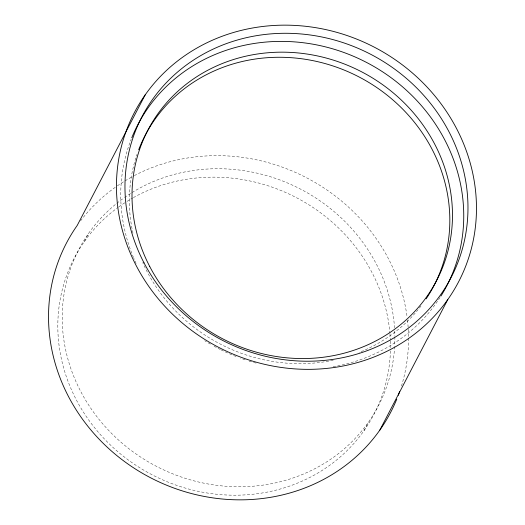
<?xml version="1.0" encoding="UTF-8"?>
<svg xmlns="http://www.w3.org/2000/svg" width="525" height="525" viewBox="0 0 525 525"><rect width="100%" height="100%" fill="white"/><g stroke="black" fill="none" stroke-linecap="round" stroke-linejoin="round"><path stroke-width="0.39" stroke-dasharray="2.62 1.97" d="M84.328 241.631L88.712 233.212M363.976 430.71L368.36 422.284M80.522 220.92A182.864 169.063 27.5 0 1 116.714 186.296M117.39 185.83A182.864 169.063 27.5 0 1 133.606 176M134.334 175.613A182.864 169.063 27.5 0 1 407.078 316.857M407.485 320.145A182.864 169.063 27.5 0 1 408.535 337.411M408.542 338.231A182.864 169.063 27.5 0 1 401.422 386.19M390.416 350.884A168.971 156.22 27.5 0 1 151.161 474.292A168.971 156.22 27.5 0 1 118.184 207.342M118.84 206.863A168.971 156.22 27.5 0 1 126.295 201.836M126.991 201.397A168.971 156.22 27.5 0 1 132.648 198.023M133.363 197.623A168.971 156.22 27.5 0 1 389.891 332.916M389.957 333.736A168.971 156.22 27.5 0 1 390.364 340.298M390.397 341.119A168.971 156.22 27.5 0 1 390.482 347.648M394.629 346.487A168.971 156.22 27.5 0 1 157.474 466.869A168.971 156.22 27.5 0 1 116.156 203.851M116.793 203.332A168.971 156.22 27.5 0 1 123.887 197.971M124.55 197.498A168.971 156.22 27.5 0 1 131.375 192.977M132.07 192.544A168.971 156.22 27.5 0 1 299.992 188.829A168.971 156.22 27.5 0 1 394.531 327.777M394.715 331.058A168.971 156.22 27.5 0 1 394.859 335.967M394.866 336.781A168.971 156.22 27.5 0 1 394.669 345.686M440.016 297.491A174.221 161.077 27.5 0 1 336.538 366.161M335.731 366.319A174.221 161.077 27.5 0 1 332.522 366.89M256.056 363.09A174.221 161.077 27.5 0 1 248.246 360.819M245.162 359.822A174.221 161.077 27.5 0 1 240.588 358.227M236.06 356.521A174.221 161.077 27.5 0 1 221.156 349.913M220.421 349.552A174.221 161.077 27.5 0 1 213.183 345.719M210.341 344.105A174.221 161.077 27.5 0 1 204.77 340.745M136.106 263.491A174.221 161.077 27.5 0 1 133.79 258.248M133.468 257.493A174.221 161.077 27.5 0 1 131.171 139.282M420.971 306.049A162.783 150.498 27.5 0 1 359.12 352.472M333.191 360.255A162.783 150.498 27.5 0 1 142.774 262.71M132.969 233.172A162.783 150.498 27.5 0 1 137.012 154.376"/><path stroke-width="0.79" d="M145.149 94.94L77.214 225.442A182.864 169.063 27.5 0 0 147.335 476.044A182.864 169.063 27.5 0 0 396.775 399.158M379.851 430.06L447.786 299.558A182.864 169.063 27.5 0 0 305.242 26.25A182.864 169.063 27.5 0 0 136.369 265.945A182.864 169.063 27.5 0 0 447.786 299.558M399.663 391.525A182.864 169.063 27.5 0 1 398.272 395.351M131.768 137.773A174.221 161.077 27.5 0 1 365.525 61.917A174.221 161.077 27.5 0 1 440.882 296.12M138.685 149.776A162.783 150.498 27.5 0 1 358.837 76.847A162.783 150.498 27.5 0 1 426.136 298.85M143.935 262.697A174.221 161.077 27.5 0 0 440.639 294.728A174.221 161.077 27.5 0 0 304.828 34.328A174.221 161.077 27.5 0 0 143.935 262.697M149.73 266.51A162.783 150.498 27.5 0 0 426.943 296.435A162.783 150.498 27.5 0 0 300.057 53.143A162.783 150.498 27.5 0 0 149.73 266.51"/></g></svg>
